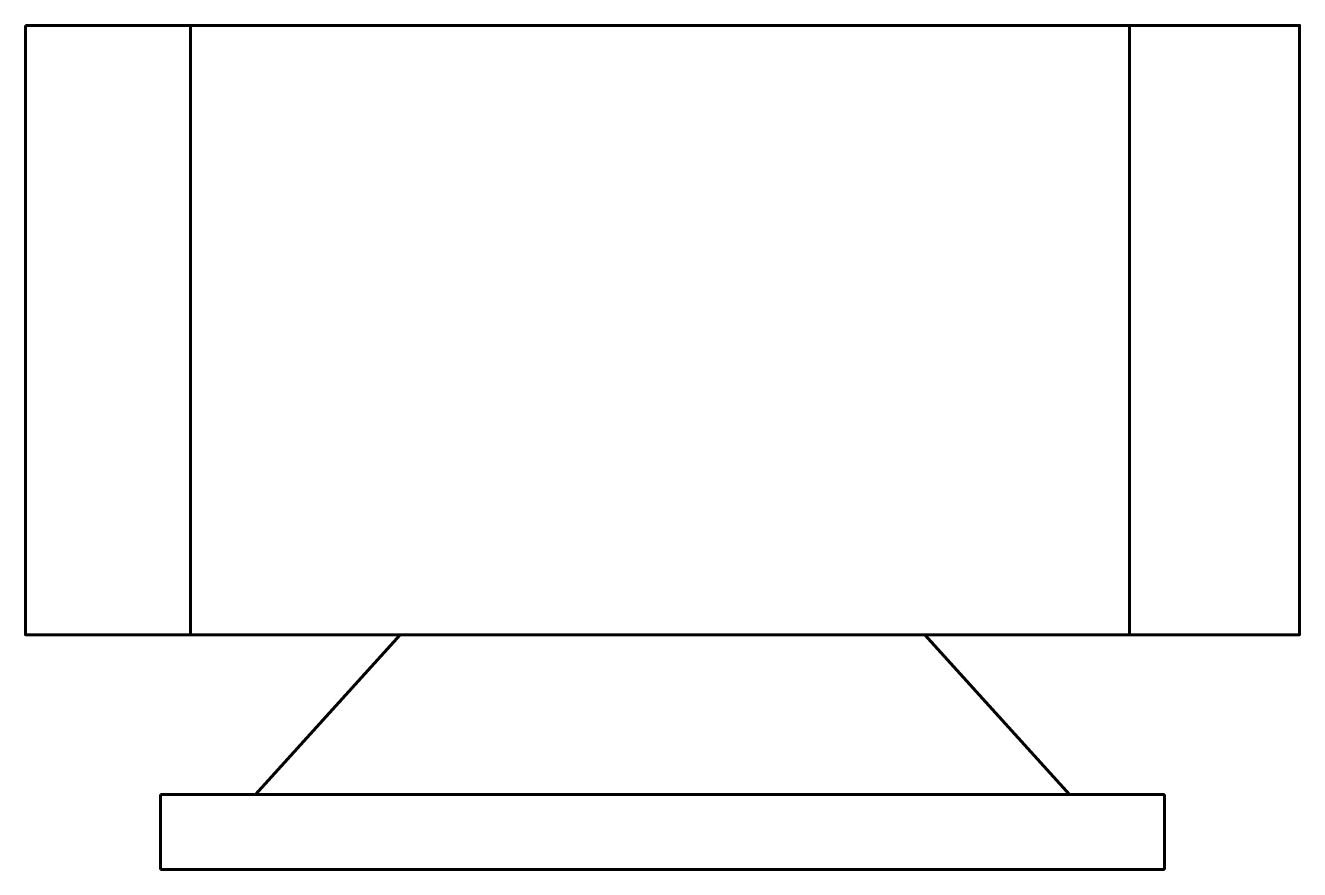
# Model space of a CAD drawing. Header units: millimetres. Extents: x 847 to 964, y 598 to 675.
import ezdxf

# ---------------------------------------------------------------- set-up
doc = ezdxf.new("R2010")
doc.units = ezdxf.units.MM

msp = doc.modelspace()

# ---------------------------------------------------------------- linework, layer by layer
at = {"lineweight": 60}
for p, q in [((862.28, 674.86), (862.28, 619.19)), ((948.13, 674.86), (948.13, 619.19)), ((881.46, 619.19), (868.22, 604.59)), ((929.41, 619.19), (942.65, 604.59)), ((859.54, 604.59), (951.33, 604.59)), ((859.54, 604.59), (859.54, 597.74)), ((951.33, 604.59), (951.33, 597.74)), ((951.33, 597.74), (859.54, 597.74))]:
    msp.add_line(p, q, dxfattribs=at)
msp.add_lwpolyline([(847.21, 674.86), (963.66, 674.86), (963.66, 619.19), (847.21, 619.19)], close=True, dxfattribs=at)

doc.saveas('drawing.dxf')
